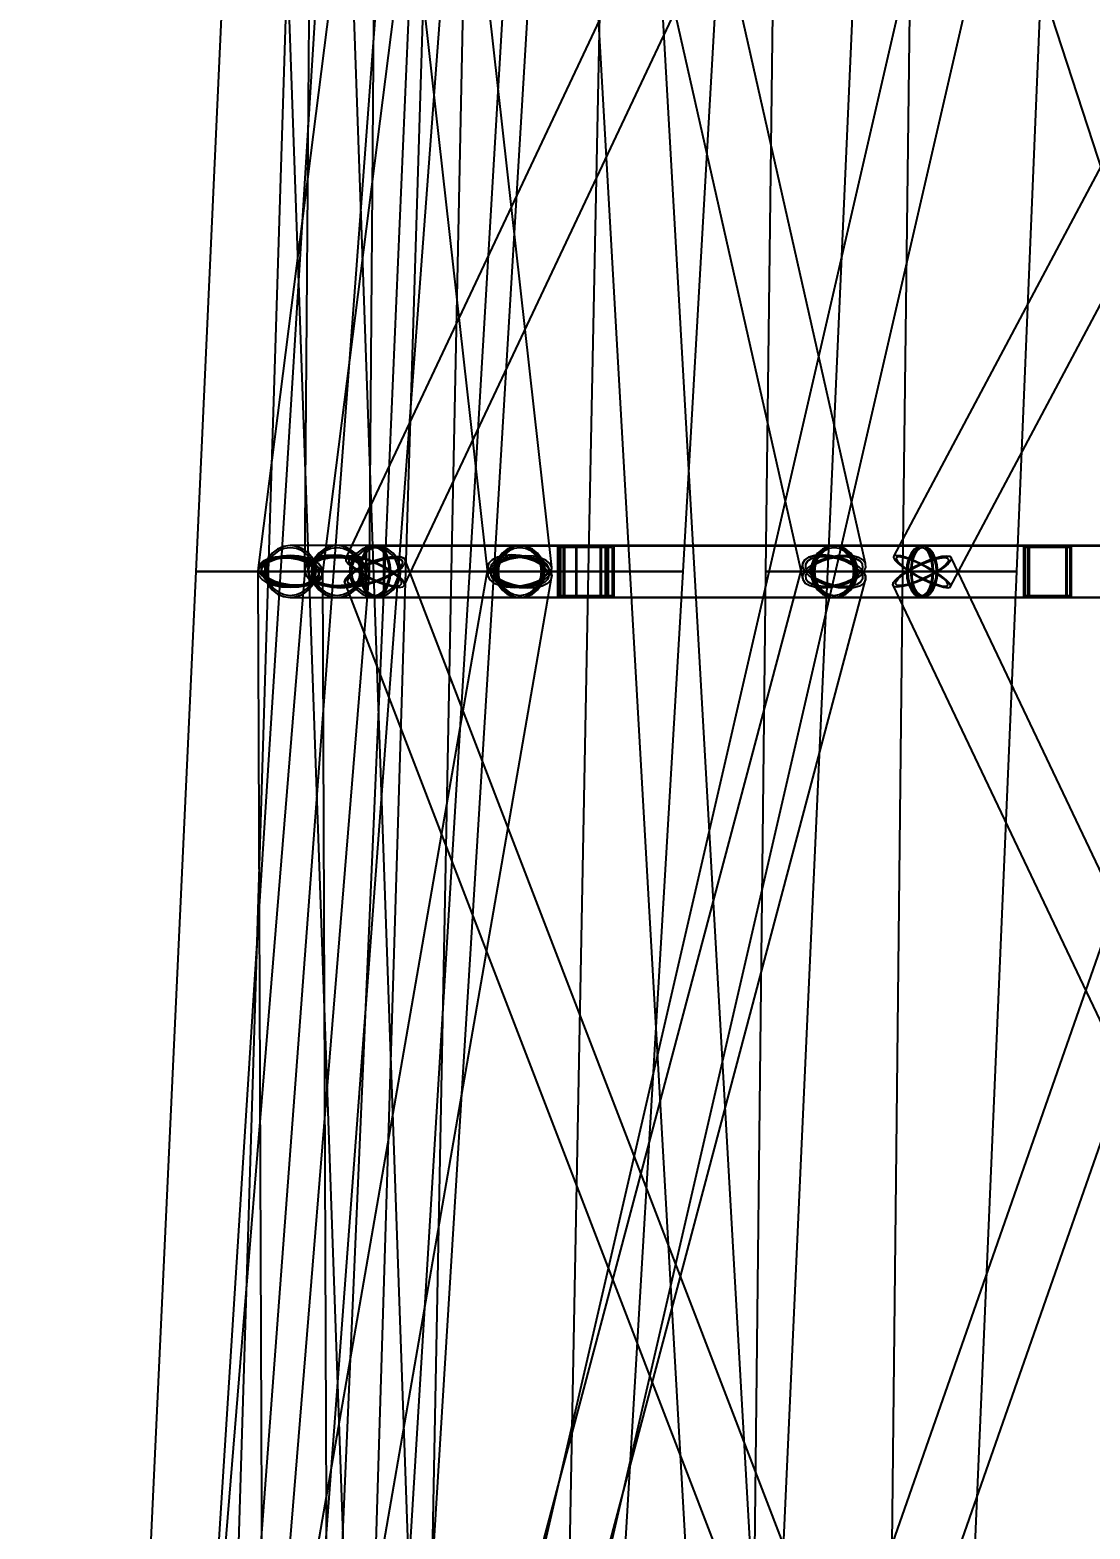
# Model space of a CAD drawing. Header units: millimetres. Extents: x -123812 to 252100, y -3000 to 639000.
# Drawn here: x -23460 to -15152, y 162499 to 174243 of the extents above; entities that cross this region are included whole.
import ezdxf

# ---------------------------------------------------------------- set-up
doc = ezdxf.new("R2010")
doc.units = ezdxf.units.MM
doc.layers.add('D-STR-DIM', color=7, linetype='Continuous', lineweight=13)
doc.layers.add('D-STR-STRC', color=7, linetype='Continuous', lineweight=25)
doc.styles.add('OpenSansCondensed-Light', font='OpenSansCondensed-Light.ttf')
doc.styles.add('TOWER_UNICODE', font='Arial Unicode.ttf')
doc.dimstyles.new('EZDXF', dxfattribs={"dimtxt": 0.25, "dimasz": 0.175, "dimexe": 0.375, "dimexo": 0.125, "dimgap": 0.1, "dimtad": 1, "dimlfac": 100, "dimzin": 12, "dimdsep": 46, "dimtxsty": 'OpenSansCondensed-Light', "dimblk": 'ARCHTICK', "dimcen": 2.5, "dimazin": 3, "dimtfac": 0.5, "dimtmove": 2, "dimatfit": 3})

# ---------------------------------------------------------------- blocks, each defined once
blk = doc.blocks.new('_ARCHTICK')
at = {"color": 0, "linetype": 'BYBLOCK', "const_width": 0.15}
blk.add_lwpolyline([(-0.5, -0.5), (0.5, 0.5)], dxfattribs=at)

msp = doc.modelspace()

# ---------------------------------------------------------------- linework, layer by layer
at = {"layer": 'D-STR-STRC'}
for points in [[(-20402.1, 180030.1), (-21672, 170030.1), (-21666, 170000), (-21643.2, 169969.9), (-21605.1, 169941.9), (-21554.5, 169917.8), (-21494.6, 169899.4), (-21429.7, 169887.8), (-21364.1, 169883.8), (-21302.3, 169887.8), (-21248.5, 169899.4), (-21206.4, 169917.8), (-21178.8, 169941.9), (-21167.7, 169969.9), (-19897.7, 179969.9)], [(-20994.6, 179967.9), (-19872.6, 169967.9), (-19858.5, 169938.1), (-19828.2, 169912.4), (-19783.7, 169892.7), (-19728.2, 169880.4), (-19665.3, 169876.1), (-19599.4, 169880.4), (-19534.9, 169892.7), (-19476.3, 169912.4), (-19427.5, 169938.1), (-19391.9, 169967.9), (-19371.9, 170000), (-19368.9, 170032.1), (-20490.8, 180032.1)], [(-16267.8, 180107.2), (-20985.5, 170107.2), (-20983.8, 170087.5), (-20966.5, 170061.9), (-20934.8, 170032), (-20890.8, 170000), (-20837.7, 169968), (-20778.9, 169938.1), (-20718.5, 169912.5), (-20660.6, 169892.8), (-20609.2, 169880.5), (-20567.7, 169876.3), (-20539, 169880.5), (-20525, 169892.8), (-15807.3, 179892.8)], [(-19661.1, 179936.6), (-17402.6, 169936.6), (-17383.4, 169910.4), (-17348.7, 169890.2), (-17301, 169877.6), (-17243.4, 169873.2), (-17180, 169877.6), (-17115.1, 169890.2), (-17052.9, 169910.4), (-16997.9, 169936.6), (-16953.8, 169967.2), (-16923.5, 170000), (-16909.1, 170032.8), (-16911.6, 170063.4), (-19170.1, 180063.4)], [(-17266.5, 179909.1), (-14004.9, 169909.1), (-13980.5, 169888.7), (-13941.8, 169875.9), (-13891.3, 169871.5), (-13832.5, 169875.9), (-13769.5, 169888.7), (-13706.4, 169909.1), (-13647.6, 169935.8), (-13597.1, 169966.7), (-13558.4, 170000), (-13534, 170033.3), (-13525.7, 170064.2), (-13534, 170090.9), (-16795.6, 180090.9)], [(-11372.1, 180122.9), (-16689.1, 170122.9), (-16693.2, 170110.2), (-16681.9, 170090), (-16656, 170063.6), (-16617.3, 170032.9), (-16568.5, 170000), (-16512.8, 169967.1), (-16454.1, 169936.4), (-16396.3, 169910), (-16343.4, 169889.8), (-16299, 169877.1), (-16266.2, 169872.8), (-16247.1, 169877.1), (-10930, 179877.1)], [(-21229, 180000), (-21307.8, 170000), (-21298.3, 169968.9), (-21272.1, 169939.9), (-21231, 169915), (-21177.9, 169895.9), (-21116.3, 169883.9), (-21050.5, 169879.8), (-20984.9, 169883.9), (-20924, 169895.9), (-20871.9, 169915), (-20832.2, 169939.9), (-20807.6, 169968.9), (-20799.8, 170000), (-20721, 180000)], [(-22071.1, 149981.7), (-20199.3, 174981.7), (-20207.9, 174994.3), (-20233.2, 175007.3), (-20273.5, 175019.9), (-20325.9, 175031), (-20387, 175040.1), (-20452.6, 175046.4), (-20518.1, 175049.6), (-20579.2, 175049.4), (-20631.7, 175045.8), (-20672, 175039.1), (-20697.3, 175029.7), (-20705.9, 175018.3), (-22577.8, 150018.3)], [(-21776.3, 149943.4), (-16005.3, 174943.4), (-16013.7, 174951.5), (-16038.4, 174963), (-16077.8, 174977), (-16129, 174992.5), (-16188.7, 175008.6), (-16252.8, 175024), (-16316.9, 175037.9), (-16376.6, 175049.1), (-16427.8, 175057), (-16467.2, 175061.1), (-16491.9, 175060.9), (-16500.4, 175056.6), (-22271.4, 150056.6)], [(-20058.5, 150008.6), (-20943.6, 175008.6), (-20952.2, 175021.7), (-20977.6, 175033.3), (-21017.9, 175042.7), (-21070.5, 175049.1), (-21131.7, 175052.2), (-21197.4, 175051.7), (-21263.1, 175047.7), (-21324.4, 175040.5), (-21376.9, 175030.5), (-21417.3, 175018.4), (-21442.6, 175005.1), (-21451.3, 174991.4), (-20566.2, 149991.4)], [(-17109.1, 150013.9), (-18535.9, 175013.9), (-18544.5, 175026.1), (-18569.9, 175036.5), (-18610.2, 175044.4), (-18662.7, 175049.3), (-18723.9, 175050.8), (-18789.5, 175048.9), (-18855.1, 175043.6), (-18916.3, 175035.4), (-18968.8, 175024.7), (-19009.1, 175012.4), (-19034.5, 174999.2), (-19043.1, 174986.1), (-17616.3, 149986.1)], [(-13769.5, 170203.2), (-17157.1, 170203.2), (-17200.1, 170196.3), (-17240.1, 170176), (-17274.5, 170143.7), (-17300.9, 170101.6), (-17317.5, 170052.6), (-17323.1, 170000), (-17317.5, 169947.4), (-17300.9, 169898.4), (-17274.5, 169856.3), (-17240.1, 169824), (-17200.1, 169803.7), (-17157.1, 169796.8), (-13769.5, 169796.8)], [(-11426.4, 170203.2), (-16468.1, 170203.2), (-16491.4, 170196.3), (-16513, 170176), (-16531.7, 170143.7), (-16546, 170101.6), (-16554.9, 170052.6), (-16558, 170000), (-16554.9, 169947.4), (-16546, 169898.4), (-16531.7, 169856.3), (-16513, 169824), (-16491.4, 169803.7), (-16468.1, 169796.8), (-11426.4, 169796.8)], [(-21618.8, 159966.5), (-20803, 169966.5), (-20802.2, 170000), (-20818.6, 170033.5), (-20851, 170064.7), (-20897.2, 170091.5), (-20954.1, 170112), (-21017.8, 170124.9), (-21083.9, 170129.3), (-21148, 170124.9), (-21205.7, 170112), (-21253, 170091.5), (-21286.7, 170064.7), (-21304.6, 170033.5), (-22120.4, 160033.5)], [(-21125.9, 160000), (-21165.8, 170000), (-21174.1, 170032.5), (-21199.1, 170062.8), (-21239.1, 170088.9), (-21291.5, 170108.9), (-21352.6, 170121.4), (-21418.3, 170125.7), (-21484.1, 170121.4), (-21545.5, 170108.9), (-21598.3, 170088.9), (-21639, 170062.8), (-21664.8, 170032.5), (-21673.8, 170000), (-21633.9, 160000)], [(-21108.2, 159966.1), (-19369.6, 169966.1), (-19377.6, 170000), (-19402.2, 170033.9), (-19441.6, 170065.5), (-19493.3, 170092.6), (-19553.7, 170113.4), (-19618.6, 170126.5), (-19683.7, 170130.9), (-19744.5, 170126.5), (-19796.8, 170113.4), (-19837.2, 170092.6), (-19862.8, 170065.5), (-19871.9, 170033.9), (-21610.5, 160033.9)], [(-16671.1, 160082.9), (-20516.5, 170082.9), (-20525.5, 170101.6), (-20550.2, 170113.3), (-20588.8, 170117.3), (-20638.8, 170113.3), (-20696.7, 170101.6), (-20758.6, 170082.9), (-20820.3, 170058.6), (-20877.5, 170030.3), (-20926.4, 170000), (-20963.7, 169969.7), (-20986.7, 169941.4), (-20994, 169917.1), (-17148.5, 159917.1)], [(-19568.3, 159934.7), (-16911.7, 169934.7), (-16912.2, 169966.2), (-16929.4, 170000), (-16962.1, 170033.8), (-17008.1, 170065.3), (-17064.3, 170092.4), (-17126.8, 170113.2), (-17191.3, 170126.2), (-17253.6, 170130.7), (-17309.2, 170126.2), (-17354.5, 170113.2), (-17386.4, 170092.4), (-17402.6, 170065.3), (-20059.2, 160065.3)], [(-17031.7, 159908.9), (-13533, 169908.9), (-13527.5, 169935.6), (-13538.5, 169966.6), (-13565.2, 170000), (-13605.8, 170033.4), (-13657.6, 170064.4), (-13717, 170091.1), (-13779.9, 170111.6), (-13842.2, 170124.5), (-13899.5, 170128.9), (-13948, 170124.5), (-13984.2, 170111.6), (-14005.9, 170091.1), (-17504.6, 160091.1)], [(-11477.1, 160105.4), (-16237.6, 170105.4), (-16248.2, 170117.6), (-16273.8, 170121.8), (-16312.7, 170117.6), (-16362.1, 170105.4), (-16418.8, 170086.1), (-16478.8, 170060.9), (-16538.1, 170031.5), (-16592.6, 170000), (-16638.7, 169968.5), (-16673.1, 169939.1), (-16693.5, 169913.9), (-16698.6, 169894.6), (-11938.1, 159894.6)]]:
    msp.add_lwpolyline(points, dxfattribs=at)
for points in [[(-22161.3, 170000), (-20678.3, 170000), (-20246.7, 180000), (-21703.3, 180000)], [(-21592.5, 170000), (-20515.1, 170000), (-20204.9, 180000), (-21280.5, 180000)], [(-21496.8, 170000), (-20013.8, 170000), (-19421.6, 180000), (-20878.2, 180000)], [(-20159.5, 170000), (-19082, 170000), (-18877.8, 180000), (-19953.4, 180000)], [(-19824, 170000), (-18341, 170000), (-17768.2, 180000), (-19224.8, 180000)], [(-17695.8, 170000), (-16618.4, 170000), (-16493.3, 180000), (-17568.8, 180000)], [(-17209.6, 170000), (-15726.6, 170000), (-15309.2, 180000), (-16765.8, 180000)], [(-21622.6, 170000), (-21615.7, 169947.4), (-21595.4, 169898.4), (-21563.2, 169856.3), (-21521.2, 169824), (-21472.3, 169803.7), (-21419.8, 169796.8), (-21053.8, 169796.8), (-21001.3, 169803.7), (-20952.4, 169824), (-20910.4, 169856.3), (-20878.2, 169898.4), (-20857.9, 169947.4), (-20851, 170000), (-20857.9, 170052.6), (-20878.2, 170101.6), (-20910.4, 170143.7), (-20952.4, 170176), (-21001.3, 170196.3), (-21053.8, 170203.2), (-21419.8, 170203.2), (-21472.3, 170196.3), (-21521.2, 170176), (-21563.2, 170143.7), (-21595.4, 170101.6), (-21615.7, 170052.6)], [(-21622.6, 170000), (-21615.7, 169947.4), (-21595.4, 169898.4), (-21563.2, 169856.3), (-21521.2, 169824), (-21472.3, 169803.7), (-21419.8, 169796.8), (-21367.4, 169803.7), (-21318.5, 169824), (-21276.5, 169856.3), (-21244.2, 169898.4), (-21224, 169947.4), (-21217.1, 170000), (-21224, 170052.6), (-21244.2, 170101.6), (-21276.5, 170143.7), (-21318.5, 170176), (-21367.4, 170196.3), (-21419.8, 170203.2), (-21472.3, 170196.3), (-21521.2, 170176), (-21563.2, 170143.7), (-21595.4, 170101.6), (-21615.7, 170052.6)], [(-21621.5, 170000), (-21614.6, 169947.4), (-21594.5, 169898.4), (-21562.4, 169856.3), (-21520.7, 169824), (-21472, 169803.7), (-21419.8, 169796.8), (-20755.3, 169796.8), (-20703.1, 169803.7), (-20654.5, 169824), (-20612.7, 169856.3), (-20580.7, 169898.4), (-20560.5, 169947.4), (-20553.6, 170000), (-20560.5, 170052.6), (-20580.7, 170101.6), (-20612.7, 170143.7), (-20654.5, 170176), (-20703.1, 170196.3), (-20755.3, 170203.2), (-21419.8, 170203.2), (-21472, 170196.3), (-21520.7, 170176), (-21562.4, 170143.7), (-21594.5, 170101.6), (-21614.6, 170052.6)], [(-21621.5, 170000), (-21614.6, 169947.4), (-21594.5, 169898.4), (-21562.4, 169856.3), (-21520.7, 169824), (-21472, 169803.7), (-21419.8, 169796.8), (-21367.6, 169803.7), (-21319, 169824), (-21277.3, 169856.3), (-21245.2, 169898.4), (-21225.1, 169947.4), (-21218.2, 170000), (-21225.1, 170052.6), (-21245.2, 170101.6), (-21277.3, 170143.7), (-21319, 170176), (-21367.6, 170196.3), (-21419.8, 170203.2), (-21472, 170196.3), (-21520.7, 170176), (-21562.4, 170143.7), (-21594.5, 170101.6), (-21614.6, 170052.6)], [(-21606.6, 170000), (-21600.3, 169951.5), (-21581.6, 169906.4), (-21551.9, 169867.6), (-21513.2, 169837.9), (-21468.2, 169819.2), (-21419.8, 169812.8), (-21371.5, 169819.2), (-21326.4, 169837.9), (-21287.7, 169867.6), (-21258.1, 169906.4), (-21239.4, 169951.5), (-21233, 170000), (-21239.4, 170048.5), (-21258.1, 170093.6), (-21287.7, 170132.4), (-21326.4, 170162.1), (-21371.5, 170180.8), (-21419.8, 170187.2), (-21468.2, 170180.8), (-21513.2, 170162.1), (-21551.9, 170132.4), (-21581.6, 170093.6), (-21600.3, 170048.5)], [(-21605.6, 170000), (-21599.3, 169951.5), (-21580.7, 169906.4), (-21551.2, 169867.6), (-21512.7, 169837.9), (-21467.9, 169819.2), (-21419.8, 169812.8), (-21371.8, 169819.2), (-21327, 169837.9), (-21288.5, 169867.6), (-21259, 169906.4), (-21240.4, 169951.5), (-21234.1, 170000), (-21240.4, 170048.5), (-21259, 170093.6), (-21288.5, 170132.4), (-21327, 170162.1), (-21371.8, 170180.8), (-21419.8, 170187.2), (-21467.9, 170180.8), (-21512.7, 170162.1), (-21551.2, 170132.4), (-21580.7, 170093.6), (-21599.3, 170048.5)], [(-21256.6, 170000), (-21249.6, 169947.4), (-21229.4, 169898.4), (-21197.2, 169856.3), (-21155.2, 169824), (-21106.3, 169803.7), (-21053.8, 169796.8), (-21001.3, 169803.7), (-20952.4, 169824), (-20910.4, 169856.3), (-20878.2, 169898.4), (-20857.9, 169947.4), (-20851, 170000), (-20857.9, 170052.6), (-20878.2, 170101.6), (-20910.4, 170143.7), (-20952.4, 170176), (-21001.3, 170196.3), (-21053.8, 170203.2), (-21106.3, 170196.3), (-21155.2, 170176), (-21197.2, 170143.7), (-21229.4, 170101.6), (-21249.6, 170052.6)], [(-21250.7, 170000), (-21244, 169947.4), (-21224.3, 169898.4), (-21193, 169856.3), (-21152.2, 169824), (-21104.7, 169803.7), (-21053.8, 169796.8), (-19620.8, 169796.8), (-19569.8, 169803.7), (-19522.3, 169824), (-19481.5, 169856.3), (-19450.3, 169898.4), (-19430.6, 169947.4), (-19423.9, 170000), (-19430.6, 170052.6), (-19450.3, 170101.6), (-19481.5, 170143.7), (-19522.3, 170176), (-19569.8, 170196.3), (-19620.8, 170203.2), (-21053.8, 170203.2), (-21104.7, 170196.3), (-21152.2, 170176), (-21193, 170143.7), (-21224.3, 170101.6), (-21244, 170052.6)], [(-21250.7, 170000), (-21244, 169947.4), (-21224.3, 169898.4), (-21193, 169856.3), (-21152.2, 169824), (-21104.7, 169803.7), (-21053.8, 169796.8), (-21002.8, 169803.7), (-20955.3, 169824), (-20914.6, 169856.3), (-20883.3, 169898.4), (-20863.6, 169947.4), (-20856.9, 170000), (-20863.6, 170052.6), (-20883.3, 170101.6), (-20914.6, 170143.7), (-20955.3, 170176), (-21002.8, 170196.3), (-21053.8, 170203.2), (-21104.7, 170196.3), (-21152.2, 170176), (-21193, 170143.7), (-21224.3, 170101.6), (-21244, 170052.6)], [(-21240.6, 170000), (-21234.2, 169951.5), (-21215.6, 169906.4), (-21185.9, 169867.6), (-21147.2, 169837.9), (-21102.1, 169819.2), (-21053.8, 169812.8), (-21005.4, 169819.2), (-20960.4, 169837.9), (-20921.7, 169867.6), (-20892, 169906.4), (-20873.3, 169951.5), (-20867, 170000), (-20873.3, 170048.5), (-20892, 170093.6), (-20921.7, 170132.4), (-20960.4, 170162.1), (-21005.4, 170180.8), (-21053.8, 170187.2), (-21102.1, 170180.8), (-21147.2, 170162.1), (-21185.9, 170132.4), (-21215.6, 170093.6), (-21234.2, 170048.5)], [(-21235.2, 170000), (-21229, 169951.5), (-21210.9, 169906.4), (-21182, 169867.6), (-21144.5, 169837.9), (-21100.7, 169819.2), (-21053.8, 169812.8), (-21006.8, 169819.2), (-20963.1, 169837.9), (-20925.5, 169867.6), (-20896.7, 169906.4), (-20878.6, 169951.5), (-20872.4, 170000), (-20878.6, 170048.5), (-20896.7, 170093.6), (-20925.5, 170132.4), (-20963.1, 170162.1), (-21006.8, 170180.8), (-21053.8, 170187.2), (-21100.7, 170180.8), (-21144.5, 170162.1), (-21182, 170132.4), (-21210.9, 170093.6), (-21229, 170048.5)], [(-20956.9, 170000), (-20950.1, 169947.4), (-20929.9, 169898.4), (-20897.9, 169856.3), (-20856.1, 169824), (-20807.5, 169803.7), (-20755.3, 169796.8), (-20703.1, 169803.7), (-20654.5, 169824), (-20612.7, 169856.3), (-20580.7, 169898.4), (-20560.5, 169947.4), (-20553.6, 170000), (-20560.5, 170052.6), (-20580.7, 170101.6), (-20612.7, 170143.7), (-20654.5, 170176), (-20703.1, 170196.3), (-20755.3, 170203.2), (-20807.5, 170196.3), (-20856.1, 170176), (-20897.9, 170143.7), (-20929.9, 170101.6), (-20950.1, 170052.6)], [(-20941, 170000), (-20934.7, 169951.5), (-20916.2, 169906.4), (-20886.6, 169867.6), (-20848.2, 169837.9), (-20803.4, 169819.2), (-20755.3, 169812.8), (-20707.2, 169819.2), (-20662.4, 169837.9), (-20623.9, 169867.6), (-20594.4, 169906.4), (-20575.8, 169951.5), (-20569.5, 170000), (-20575.8, 170048.5), (-20594.4, 170093.6), (-20623.9, 170132.4), (-20662.4, 170162.1), (-20707.2, 170180.8), (-20755.3, 170187.2), (-20803.4, 170180.8), (-20848.2, 170162.1), (-20886.6, 170132.4), (-20916.2, 170093.6), (-20934.7, 170048.5)], [(-20877.9, 170000), (-20873.7, 169947.4), (-20861.4, 169898.4), (-20842, 169856.3), (-20816.6, 169824), (-20787, 169803.7), (-20755.3, 169796.8), (-16468.1, 169796.8), (-16436.4, 169803.7), (-16406.8, 169824), (-16381.4, 169856.3), (-16361.9, 169898.4), (-16349.7, 169947.4), (-16345.5, 170000), (-16349.7, 170052.6), (-16361.9, 170101.6), (-16381.4, 170143.7), (-16406.8, 170176), (-16436.4, 170196.3), (-16468.1, 170203.2), (-20755.3, 170203.2), (-20787, 170196.3), (-20816.6, 170176), (-20842, 170143.7), (-20861.4, 170101.6), (-20873.7, 170052.6)], [(-20877.9, 170000), (-20873.7, 169947.4), (-20861.4, 169898.4), (-20842, 169856.3), (-20816.6, 169824), (-20787, 169803.7), (-20755.3, 169796.8), (-20723.6, 169803.7), (-20694, 169824), (-20668.6, 169856.3), (-20649.1, 169898.4), (-20636.9, 169947.4), (-20632.7, 170000), (-20636.9, 170052.6), (-20649.1, 170101.6), (-20668.6, 170143.7), (-20694, 170176), (-20723.6, 170196.3), (-20755.3, 170203.2), (-20787, 170196.3), (-20816.6, 170176), (-20842, 170143.7), (-20861.4, 170101.6), (-20873.7, 170052.6)], [(-20868.2, 170000), (-20864.4, 169951.5), (-20853.1, 169906.4), (-20835.1, 169867.6), (-20811.7, 169837.9), (-20784.5, 169819.2), (-20755.3, 169812.8), (-20726.1, 169819.2), (-20698.8, 169837.9), (-20675.4, 169867.6), (-20657.5, 169906.4), (-20646.2, 169951.5), (-20642.4, 170000), (-20646.2, 170048.5), (-20657.5, 170093.6), (-20675.4, 170132.4), (-20698.8, 170162.1), (-20726.1, 170180.8), (-20755.3, 170187.2), (-20784.5, 170180.8), (-20811.7, 170162.1), (-20835.1, 170132.4), (-20853.1, 170093.6), (-20864.4, 170048.5)], [(-20828.9, 169800), (-10305.8, 169800), (-10305.8, 170200), (-20828.9, 170200)], [(-20681.7, 170200), (-20828.9, 170200), (-20828.9, 169800), (-20681.7, 169800)], [(-20686.1, 170188), (-20824.5, 170188), (-20824.5, 169812), (-20686.1, 169812)], [(-19817.6, 170000), (-19810.9, 169947.4), (-19791.3, 169898.4), (-19760, 169856.3), (-19719.2, 169824), (-19671.7, 169803.7), (-19620.8, 169796.8), (-19569.8, 169803.7), (-19522.3, 169824), (-19481.5, 169856.3), (-19450.3, 169898.4), (-19430.6, 169947.4), (-19423.9, 170000), (-19430.6, 170052.6), (-19450.3, 170101.6), (-19481.5, 170143.7), (-19522.3, 170176), (-19569.8, 170196.3), (-19620.8, 170203.2), (-19671.7, 170196.3), (-19719.2, 170176), (-19760, 170143.7), (-19791.3, 170101.6), (-19810.9, 170052.6)], [(-19805.2, 170000), (-19798.9, 169947.4), (-19780.5, 169898.4), (-19751.2, 169856.3), (-19713, 169824), (-19668.5, 169803.7), (-19620.8, 169796.8), (-17157.1, 169796.8), (-17109.4, 169803.7), (-17064.9, 169824), (-17026.7, 169856.3), (-16997.4, 169898.4), (-16978.9, 169947.4), (-16972.6, 170000), (-16978.9, 170052.6), (-16997.4, 170101.6), (-17026.7, 170143.7), (-17064.9, 170176), (-17109.4, 170196.3), (-17157.1, 170203.2), (-19620.8, 170203.2), (-19668.5, 170196.3), (-19713, 170176), (-19751.2, 170143.7), (-19780.5, 170101.6), (-19798.9, 170052.6)], [(-19805.2, 170000), (-19798.9, 169947.4), (-19780.5, 169898.4), (-19751.2, 169856.3), (-19713, 169824), (-19668.5, 169803.7), (-19620.8, 169796.8), (-19573, 169803.7), (-19528.5, 169824), (-19490.3, 169856.3), (-19461, 169898.4), (-19442.6, 169947.4), (-19436.3, 170000), (-19442.6, 170052.6), (-19461, 170101.6), (-19490.3, 170143.7), (-19528.5, 170176), (-19573, 170196.3), (-19620.8, 170203.2), (-19668.5, 170196.3), (-19713, 170176), (-19751.2, 170143.7), (-19780.5, 170101.6), (-19798.9, 170052.6)], [(-19802.1, 170000), (-19796, 169951.5), (-19777.8, 169906.4), (-19749, 169867.6), (-19711.4, 169837.9), (-19667.7, 169819.2), (-19620.8, 169812.8), (-19573.8, 169819.2), (-19530.1, 169837.9), (-19492.5, 169867.6), (-19463.7, 169906.4), (-19445.6, 169951.5), (-19439.4, 170000), (-19445.6, 170048.5), (-19463.7, 170093.6), (-19492.5, 170132.4), (-19530.1, 170162.1), (-19573.8, 170180.8), (-19620.8, 170187.2), (-19667.7, 170180.8), (-19711.4, 170162.1), (-19749, 170132.4), (-19777.8, 170093.6), (-19796, 170048.5)], [(-19790.7, 170000), (-19784.9, 169951.5), (-19767.9, 169906.4), (-19740.9, 169867.6), (-19705.7, 169837.9), (-19664.7, 169819.2), (-19620.8, 169812.8), (-19576.8, 169819.2), (-19535.8, 169837.9), (-19500.6, 169867.6), (-19473.6, 169906.4), (-19456.6, 169951.5), (-19450.8, 170000), (-19456.6, 170048.5), (-19473.6, 170093.6), (-19500.6, 170132.4), (-19535.8, 170162.1), (-19576.8, 170180.8), (-19620.8, 170187.2), (-19664.7, 170180.8), (-19705.7, 170162.1), (-19740.9, 170132.4), (-19767.9, 170093.6), (-19784.9, 170048.5)], [(-19324.6, 169800), (-18882.5, 169800), (-18882.5, 170200), (-19324.6, 170200)], [(-18924.6, 170200), (-19324.6, 170200), (-19324.6, 169800), (-18924.6, 169800)], [(-18936.6, 170188), (-19312.6, 170188), (-19312.6, 169812), (-18936.6, 169812)], [(-19312.3, 169800), (-15296.7, 169800), (-15296.7, 170200), (-19312.3, 170200)], [(-18936.9, 170200), (-19312.3, 170200), (-19312.3, 169800), (-18936.9, 169800)], [(-18948.2, 170188), (-19301, 170188), (-19301, 169812), (-18948.2, 169812)], [(-18882.5, 170200), (-19282.5, 170200), (-19282.5, 169800), (-18882.5, 169800)], [(-18894.5, 170188), (-19270.5, 170188), (-19270.5, 169812), (-18894.5, 169812)], [(-19183.2, 169800), (-10278.7, 169800), (-10278.7, 170200), (-19183.2, 170200)], [(-18981.8, 170200), (-19183.2, 170200), (-19183.2, 169800), (-18981.8, 169800)], [(-18987.8, 170188), (-19177.2, 170188), (-19177.2, 169812), (-18987.8, 169812)], [(-17341.6, 170000), (-17335.3, 169947.4), (-17316.9, 169898.4), (-17287.6, 169856.3), (-17249.4, 169824), (-17204.9, 169803.7), (-17157.1, 169796.8), (-17109.4, 169803.7), (-17064.9, 169824), (-17026.7, 169856.3), (-16997.4, 169898.4), (-16978.9, 169947.4), (-16972.6, 170000), (-16978.9, 170052.6), (-16997.4, 170101.6), (-17026.7, 170143.7), (-17064.9, 170176), (-17109.4, 170196.3), (-17157.1, 170203.2), (-17204.9, 170196.3), (-17249.4, 170176), (-17287.6, 170143.7), (-17316.9, 170101.6), (-17335.3, 170052.6)], [(-17327.1, 170000), (-17321.3, 169951.5), (-17304.3, 169906.4), (-17277.3, 169867.6), (-17242.1, 169837.9), (-17201.1, 169819.2), (-17157.1, 169812.8), (-17113.1, 169819.2), (-17072.1, 169837.9), (-17037, 169867.6), (-17009.9, 169906.4), (-16993, 169951.5), (-16987.2, 170000), (-16993, 170048.5), (-17009.9, 170093.6), (-17037, 170132.4), (-17072.1, 170162.1), (-17113.1, 170180.8), (-17157.1, 170187.2), (-17201.1, 170180.8), (-17242.1, 170162.1), (-17277.3, 170132.4), (-17304.3, 170093.6), (-17321.3, 170048.5)], [(-17323.1, 170000), (-17317.5, 169947.4), (-17300.9, 169898.4), (-17274.5, 169856.3), (-17240.1, 169824), (-17200.1, 169803.7), (-17157.1, 169796.8), (-17114.2, 169803.7), (-17074.1, 169824), (-17039.7, 169856.3), (-17013.3, 169898.4), (-16996.8, 169947.4), (-16991.1, 170000), (-16996.8, 170052.6), (-17013.3, 170101.6), (-17039.7, 170143.7), (-17074.1, 170176), (-17114.2, 170196.3), (-17157.1, 170203.2), (-17200.1, 170196.3), (-17240.1, 170176), (-17274.5, 170143.7), (-17300.9, 170101.6), (-17317.5, 170052.6)], [(-17310.1, 170000), (-17304.9, 169951.5), (-17289.6, 169906.4), (-17265.3, 169867.6), (-17233.6, 169837.9), (-17196.7, 169819.2), (-17157.1, 169812.8), (-17117.5, 169819.2), (-17080.6, 169837.9), (-17049, 169867.6), (-17024.7, 169906.4), (-17009.4, 169951.5), (-17004.2, 170000), (-17009.4, 170048.5), (-17024.7, 170093.6), (-17049, 170132.4), (-17080.6, 170162.1), (-17117.5, 170180.8), (-17157.1, 170187.2), (-17196.7, 170180.8), (-17233.6, 170162.1), (-17265.3, 170132.4), (-17289.6, 170093.6), (-17304.9, 170048.5)], [(-16590.7, 170000), (-16586.5, 169947.4), (-16574.2, 169898.4), (-16554.8, 169856.3), (-16529.4, 169824), (-16499.8, 169803.7), (-16468.1, 169796.8), (-16436.4, 169803.7), (-16406.8, 169824), (-16381.4, 169856.3), (-16361.9, 169898.4), (-16349.7, 169947.4), (-16345.5, 170000), (-16349.7, 170052.6), (-16361.9, 170101.6), (-16381.4, 170143.7), (-16406.8, 170176), (-16436.4, 170196.3), (-16468.1, 170203.2), (-16499.8, 170196.3), (-16529.4, 170176), (-16554.8, 170143.7), (-16574.2, 170101.6), (-16586.5, 170052.6)], [(-16581, 170000), (-16577.2, 169951.5), (-16565.9, 169906.4), (-16547.9, 169867.6), (-16524.5, 169837.9), (-16497.3, 169819.2), (-16468.1, 169812.8), (-16438.9, 169819.2), (-16411.6, 169837.9), (-16388.2, 169867.6), (-16370.3, 169906.4), (-16359, 169951.5), (-16355.2, 170000), (-16359, 170048.5), (-16370.3, 170093.6), (-16388.2, 170132.4), (-16411.6, 170162.1), (-16438.9, 170180.8), (-16468.1, 170187.2), (-16497.3, 170180.8), (-16524.5, 170162.1), (-16547.9, 170132.4), (-16565.9, 170093.6), (-16577.2, 170048.5)], [(-16558, 170000), (-16554.9, 169947.4), (-16546, 169898.4), (-16531.7, 169856.3), (-16513, 169824), (-16491.4, 169803.7), (-16468.1, 169796.8), (-16444.8, 169803.7), (-16423.1, 169824), (-16404.5, 169856.3), (-16390.2, 169898.4), (-16381.2, 169947.4), (-16378.2, 170000), (-16381.2, 170052.6), (-16390.2, 170101.6), (-16404.5, 170143.7), (-16423.1, 170176), (-16444.8, 170196.3), (-16468.1, 170203.2), (-16491.4, 170196.3), (-16513, 170176), (-16531.7, 170143.7), (-16546, 170101.6), (-16554.9, 170052.6)], [(-16550.9, 170000), (-16548.1, 169951.5), (-16539.8, 169906.4), (-16526.7, 169867.6), (-16509.5, 169837.9), (-16489.5, 169819.2), (-16468.1, 169812.8), (-16446.6, 169819.2), (-16426.7, 169837.9), (-16409.5, 169867.6), (-16396.3, 169906.4), (-16388.1, 169951.5), (-16385.2, 170000), (-16388.1, 170048.5), (-16396.3, 170093.6), (-16409.5, 170132.4), (-16426.7, 170162.1), (-16446.6, 170180.8), (-16468.1, 170187.2), (-16489.5, 170180.8), (-16509.5, 170162.1), (-16526.7, 170132.4), (-16539.8, 170093.6), (-16548.1, 170048.5)], [(-15296.7, 170200), (-15672, 170200), (-15672, 169800), (-15296.7, 169800)], [(-15307.9, 170188), (-15660.8, 170188), (-15660.8, 169812), (-15307.9, 169812)], [(-15638.1, 169800), (-8591.5, 169800), (-8591.5, 170200), (-15638.1, 170200)], [(-15330.7, 170200), (-15638.1, 170200), (-15638.1, 169800), (-15330.7, 169800)], [(-15339.9, 170188), (-15628.8, 170188), (-15628.8, 169812), (-15339.9, 169812)], [(-21165.8, 170000), (-21174.9, 169967.5), (-21200.6, 169937.2), (-21241.3, 169911.1), (-21294.2, 169891.1), (-21355.6, 169878.6), (-21421.4, 169874.3), (-21487.1, 169878.6), (-21548.2, 169891.1), (-21600.5, 169911.1), (-21640.6, 169937.2), (-21665.6, 169967.5), (-21673.8, 170000), (-21664.8, 170032.5), (-21639, 170062.8), (-21598.3, 170088.9), (-21545.5, 170108.9), (-21484.1, 170121.4), (-21418.3, 170125.7), (-21352.6, 170121.4), (-21291.5, 170108.9), (-21239.1, 170088.9), (-21199.1, 170062.8), (-21174.1, 170032.5)], [(-21666, 170000), (-21643.2, 169969.9), (-21605.1, 169941.9), (-21554.5, 169917.8), (-21494.6, 169899.4), (-21429.7, 169887.8), (-21364.1, 169883.8), (-21302.3, 169887.8), (-21248.5, 169899.4), (-21206.4, 169917.8), (-21178.8, 169941.9), (-21167.7, 169969.9), (-21173.7, 170000), (-21196.5, 170030.1), (-21234.6, 170058.1), (-21285.2, 170082.2), (-21345.1, 170100.6), (-21410, 170112.2), (-21475.6, 170116.2), (-21537.4, 170112.2), (-21591.2, 170100.6), (-21633.3, 170082.2), (-21660.9, 170058.1), (-21672, 170030.1)], [(-21190.8, 170000), (-21199, 169970.7), (-21222.2, 169943.3), (-21258.9, 169919.9), (-21306.5, 169901.9), (-21361.9, 169890.5), (-21421.2, 169886.7), (-21480.5, 169890.5), (-21535.5, 169901.9), (-21582.7, 169919.9), (-21618.8, 169943.3), (-21641.4, 169970.7), (-21648.8, 170000), (-21640.7, 170029.3), (-21617.5, 170056.7), (-21580.8, 170080.1), (-21533.1, 170098.1), (-21477.8, 170109.5), (-21418.4, 170113.3), (-21359.2, 170109.5), (-21304.1, 170098.1), (-21256.9, 170080.1), (-21220.8, 170056.7), (-21198.3, 170029.3)], [(-21641.7, 170000), (-21621.2, 169972.9), (-21586.9, 169947.6), (-21541.2, 169925.9), (-21487.3, 169909.3), (-21428.7, 169898.8), (-21369.6, 169895.3), (-21313.8, 169898.8), (-21265.3, 169909.3), (-21227.4, 169925.9), (-21202.5, 169947.6), (-21192.5, 169972.9), (-21197.9, 170000), (-21218.5, 170027.1), (-21252.8, 170052.4), (-21298.5, 170074.1), (-21352.4, 170090.7), (-21411, 170101.2), (-21470.1, 170104.7), (-21525.8, 170101.2), (-21574.3, 170090.7), (-21612.3, 170074.1), (-21637.2, 170052.4), (-21647.2, 170027.1)], [(-21307.8, 170000), (-21298.3, 169968.9), (-21272.1, 169939.9), (-21231, 169915), (-21177.9, 169895.9), (-21116.3, 169883.9), (-21050.5, 169879.8), (-20984.9, 169883.9), (-20924, 169895.9), (-20871.9, 169915), (-20832.2, 169939.9), (-20807.6, 169968.9), (-20799.8, 170000), (-20809.3, 170031.1), (-20835.5, 170060.1), (-20876.5, 170085), (-20929.6, 170104.1), (-20991.2, 170116.1), (-21057.1, 170120.2), (-21122.7, 170116.1), (-21183.6, 170104.1), (-21235.7, 170085), (-21275.4, 170060.1), (-21300, 170031.1)], [(-20802.2, 170000), (-20803, 169966.5), (-20820.8, 169935.3), (-20854.6, 169908.5), (-20901.9, 169888), (-20959.6, 169875.1), (-21023.6, 169870.7), (-21089.8, 169875.1), (-21153.5, 169888), (-21210.4, 169908.5), (-21256.6, 169935.3), (-21289, 169966.5), (-21305.4, 170000), (-21304.6, 170033.5), (-21286.7, 170064.7), (-21253, 170091.5), (-21205.7, 170112), (-21148, 170124.9), (-21083.9, 170129.3), (-21017.8, 170124.9), (-20954.1, 170112), (-20897.2, 170091.5), (-20851, 170064.7), (-20818.6, 170033.5)], [(-21282.8, 170000), (-21274.2, 169972), (-21250.6, 169945.8), (-21213.6, 169923.4), (-21165.7, 169906.2), (-21110.2, 169895.3), (-21050.8, 169891.7), (-20991.7, 169895.3), (-20936.7, 169906.2), (-20889.8, 169923.4), (-20854, 169945.8), (-20831.8, 169972), (-20824.8, 170000), (-20833.4, 170028), (-20857, 170054.2), (-20894, 170076.6), (-20941.9, 170093.8), (-20997.4, 170104.7), (-21056.7, 170108.3), (-21115.9, 170104.7), (-21170.8, 170093.8), (-21217.8, 170076.6), (-21253.6, 170054.2), (-21275.7, 170028)], [(-20827, 170000), (-20827.7, 169969.8), (-20843.8, 169941.7), (-20874.2, 169917.5), (-20916.8, 169899), (-20968.8, 169887.4), (-21026.6, 169883.4), (-21086.2, 169887.4), (-21143.7, 169899), (-21194.9, 169917.5), (-21236.6, 169941.7), (-21265.8, 169969.8), (-21280.6, 170000), (-21279.9, 170030.2), (-21263.8, 170058.3), (-21233.4, 170082.5), (-21190.7, 170101), (-21138.7, 170112.6), (-21081, 170116.6), (-21021.3, 170112.6), (-20963.9, 170101), (-20912.6, 170082.5), (-20870.9, 170058.3), (-20841.7, 170030.2)], [(-20584.1, 170000), (-20633, 169969.7), (-20690.3, 169941.4), (-20752, 169917.1), (-20813.9, 169898.4), (-20871.8, 169886.7), (-20921.8, 169882.7), (-20960.4, 169886.7), (-20985, 169898.4), (-20994, 169917.1), (-20986.7, 169941.4), (-20963.7, 169969.7), (-20926.4, 170000), (-20877.5, 170030.3), (-20820.3, 170058.6), (-20758.6, 170082.9), (-20696.7, 170101.6), (-20638.8, 170113.3), (-20588.8, 170117.3), (-20550.2, 170113.3), (-20525.5, 170101.6), (-20516.5, 170082.9), (-20523.8, 170058.6), (-20546.9, 170030.3)], [(-20890.8, 170000), (-20837.7, 169968), (-20778.9, 169938.1), (-20718.5, 169912.5), (-20660.6, 169892.8), (-20609.2, 169880.5), (-20567.7, 169876.3), (-20539, 169880.5), (-20525, 169892.8), (-20526.8, 169912.5), (-20544.1, 169938.1), (-20575.8, 169968), (-20619.7, 170000), (-20672.9, 170032), (-20731.7, 170061.9), (-20792.1, 170087.5), (-20849.9, 170107.2), (-20901.4, 170119.5), (-20942.9, 170123.7), (-20971.6, 170119.5), (-20985.5, 170107.2), (-20983.8, 170087.5), (-20966.5, 170061.9), (-20934.8, 170032)], [(-20601, 170000), (-20645.1, 169972.6), (-20696.7, 169947.1), (-20752.3, 169925.2), (-20808.1, 169908.4), (-20860.3, 169897.9), (-20905.4, 169894.3), (-20940.2, 169897.9), (-20962.4, 169908.4), (-20970.5, 169925.2), (-20964, 169947.1), (-20943.2, 169972.6), (-20909.6, 170000), (-20865.5, 170027.4), (-20813.9, 170052.9), (-20758.3, 170074.8), (-20702.5, 170091.6), (-20650.2, 170102.1), (-20605.2, 170105.7), (-20570.4, 170102.1), (-20548.1, 170091.6), (-20540, 170074.8), (-20546.6, 170052.9), (-20567.4, 170027.4)], [(-20877.5, 170000), (-20829.6, 169971.1), (-20776.6, 169944.2), (-20722.1, 169921.1), (-20669.9, 169903.4), (-20623.6, 169892.2), (-20586.2, 169888.4), (-20560.3, 169892.2), (-20547.7, 169903.4), (-20549.3, 169921.1), (-20564.9, 169944.2), (-20593.5, 169971.1), (-20633.1, 170000), (-20681, 170028.9), (-20734, 170055.8), (-20788.4, 170078.9), (-20840.6, 170096.6), (-20887, 170107.8), (-20924.4, 170111.6), (-20950.3, 170107.8), (-20962.9, 170096.6), (-20961.3, 170078.9), (-20945.7, 170055.8), (-20917.1, 170028.9)], [(-19869.6, 170000), (-19872.6, 169967.9), (-19858.5, 169938.1), (-19828.2, 169912.4), (-19783.7, 169892.7), (-19728.2, 169880.4), (-19665.3, 169876.1), (-19599.4, 169880.4), (-19534.9, 169892.7), (-19476.3, 169912.4), (-19427.5, 169938.1), (-19391.9, 169967.9), (-19371.9, 170000), (-19368.9, 170032.1), (-19383, 170061.9), (-19413.3, 170087.6), (-19457.8, 170107.3), (-19513.3, 170119.6), (-19576.2, 170123.9), (-19642.1, 170119.6), (-19706.6, 170107.3), (-19765.2, 170087.6), (-19814, 170061.9), (-19849.6, 170032.1)], [(-19377.6, 170000), (-19369.6, 169966.1), (-19378.7, 169934.5), (-19404.3, 169907.4), (-19444.7, 169886.6), (-19497.1, 169873.5), (-19557.8, 169869.1), (-19622.9, 169873.5), (-19687.9, 169886.6), (-19748.2, 169907.4), (-19799.9, 169934.5), (-19839.4, 169966.1), (-19863.9, 170000), (-19871.9, 170033.9), (-19862.8, 170065.5), (-19837.2, 170092.6), (-19796.8, 170113.4), (-19744.5, 170126.5), (-19683.7, 170130.9), (-19618.6, 170126.5), (-19553.7, 170113.4), (-19493.3, 170092.6), (-19441.6, 170065.5), (-19402.2, 170033.9)], [(-19845.1, 170000), (-19847.8, 169971.1), (-19835.1, 169944.2), (-19807.8, 169921), (-19767.7, 169903.3), (-19717.6, 169892.1), (-19660.9, 169888.3), (-19601.5, 169892.1), (-19543.4, 169903.3), (-19490.5, 169921), (-19446.6, 169944.2), (-19414.5, 169971.1), (-19396.4, 170000), (-19393.7, 170028.9), (-19406.4, 170055.8), (-19433.7, 170079), (-19473.8, 170096.7), (-19523.9, 170107.9), (-19580.6, 170111.7), (-19640, 170107.9), (-19698.1, 170096.7), (-19751, 170079), (-19795, 170055.8), (-19827.1, 170028.9)], [(-19401.5, 170000), (-19394.3, 169969.4), (-19402.5, 169941), (-19425.6, 169916.5), (-19462, 169897.8), (-19509.2, 169886), (-19564, 169882), (-19622.7, 169886), (-19681.3, 169897.8), (-19735.7, 169916.5), (-19782.3, 169941), (-19817.8, 169969.4), (-19840, 170000), (-19847.2, 170030.6), (-19839, 170059), (-19815.9, 170083.5), (-19779.5, 170102.2), (-19732.3, 170114), (-19677.5, 170118), (-19618.8, 170114), (-19560.3, 170102.2), (-19505.8, 170083.5), (-19459.3, 170059), (-19423.7, 170030.6)], [(-17390.8, 170000), (-17405.2, 169967.2), (-17402.6, 169936.6), (-17383.4, 169910.4), (-17348.7, 169890.2), (-17301, 169877.6), (-17243.4, 169873.2), (-17180, 169877.6), (-17115.1, 169890.2), (-17052.9, 169910.4), (-16997.9, 169936.6), (-16953.8, 169967.2), (-16923.5, 170000), (-16909.1, 170032.8), (-16911.6, 170063.4), (-16930.9, 170089.6), (-16965.5, 170109.8), (-17013.3, 170122.4), (-17070.8, 170126.8), (-17134.2, 170122.4), (-17199.2, 170109.8), (-17261.3, 170089.6), (-17316.3, 170063.4), (-17360.5, 170032.8)], [(-16929.4, 170000), (-16912.2, 169966.2), (-16911.7, 169934.7), (-16927.9, 169907.6), (-16959.7, 169886.8), (-17005, 169873.8), (-17060.7, 169869.3), (-17122.9, 169873.8), (-17187.5, 169886.8), (-17250, 169907.6), (-17306.1, 169934.7), (-17352.2, 169966.2), (-17384.9, 170000), (-17402.1, 170033.8), (-17402.6, 170065.3), (-17386.4, 170092.4), (-17354.5, 170113.2), (-17309.2, 170126.2), (-17253.6, 170130.7), (-17191.3, 170126.2), (-17126.8, 170113.2), (-17064.3, 170092.4), (-17008.1, 170065.3), (-16962.1, 170033.8)], [(-17367.8, 170000), (-17380.7, 169970.4), (-17378.5, 169942.9), (-17361.1, 169919.2), (-17329.8, 169901), (-17286.8, 169889.6), (-17234.9, 169885.7), (-17177.8, 169889.6), (-17119.2, 169901), (-17063.2, 169919.2), (-17013.6, 169942.9), (-16973.8, 169970.4), (-16946.5, 170000), (-16933.5, 170029.6), (-16935.8, 170057.1), (-16953.1, 170080.8), (-16984.4, 170099), (-17027.4, 170110.4), (-17079.3, 170114.3), (-17136.5, 170110.4), (-17195.1, 170099), (-17251.1, 170080.8), (-17300.6, 170057.1), (-17340.5, 170029.6)], [(-16951.8, 170000), (-16936.3, 169969.5), (-16935.8, 169941.1), (-16950.5, 169916.7), (-16979.2, 169898), (-17020, 169886.2), (-17070.2, 169882.2), (-17126.3, 169886.2), (-17184.5, 169898), (-17240.8, 169916.7), (-17291.5, 169941.1), (-17333, 169969.5), (-17362.5, 170000), (-17378, 170030.5), (-17378.4, 170058.9), (-17363.8, 170083.3), (-17335.1, 170102), (-17294.2, 170113.8), (-17244.1, 170117.8), (-17188, 170113.8), (-17129.7, 170102), (-17073.4, 170083.3), (-17022.8, 170058.9), (-16981.3, 170030.5)], [(-16343.5, 170000), (-16398.1, 169968.5), (-16457.4, 169939.1), (-16517.4, 169913.9), (-16574.1, 169894.6), (-16623.5, 169882.4), (-16662.4, 169878.2), (-16688, 169882.4), (-16698.6, 169894.6), (-16693.5, 169913.9), (-16673.1, 169939.1), (-16638.7, 169968.5), (-16592.6, 170000), (-16538.1, 170031.5), (-16478.8, 170060.9), (-16418.8, 170086.1), (-16362.1, 170105.4), (-16312.7, 170117.6), (-16273.8, 170121.8), (-16248.2, 170117.6), (-16237.6, 170105.4), (-16242.6, 170086.1), (-16263.1, 170060.9), (-16297.5, 170031.5)], [(-16568.5, 170000), (-16512.8, 169967.1), (-16454.1, 169936.4), (-16396.3, 169910), (-16343.4, 169889.8), (-16299, 169877.1), (-16266.2, 169872.8), (-16247.1, 169877.1), (-16243, 169889.8), (-16254.3, 169910), (-16280.2, 169936.4), (-16318.8, 169967.1), (-16367.7, 170000), (-16423.4, 170032.9), (-16482.1, 170063.6), (-16539.9, 170090), (-16592.8, 170110.2), (-16637.1, 170122.9), (-16670, 170127.2), (-16689.1, 170122.9), (-16693.2, 170110.2), (-16681.9, 170090), (-16656, 170063.6), (-16617.3, 170032.9)], [(-16355.8, 170000), (-16404.9, 169971.6), (-16458.4, 169945.1), (-16512.5, 169922.4), (-16563.6, 169904.9), (-16608.2, 169894), (-16643.2, 169890.2), (-16666.3, 169894), (-16675.9, 169904.9), (-16671.3, 169922.4), (-16652.9, 169945.1), (-16621.9, 169971.6), (-16580.4, 170000), (-16531.2, 170028.4), (-16477.8, 170054.9), (-16423.6, 170077.6), (-16372.6, 170095.1), (-16328, 170106), (-16292.9, 170109.8), (-16269.8, 170106), (-16260.3, 170095.1), (-16264.8, 170077.6), (-16283.3, 170054.9), (-16314.3, 170028.4)], [(-16558.6, 170000), (-16508.4, 169970.3), (-16455.4, 169942.6), (-16403.4, 169918.9), (-16355.7, 169900.6), (-16315.7, 169889.2), (-16286, 169885.3), (-16268.8, 169889.2), (-16265.2, 169900.6), (-16275.4, 169918.9), (-16298.7, 169942.6), (-16333.5, 169970.3), (-16377.6, 170000), (-16427.8, 170029.7), (-16480.7, 170057.4), (-16532.8, 170081.1), (-16580.5, 170099.4), (-16620.5, 170110.8), (-16650.1, 170114.7), (-16667.4, 170110.8), (-16671, 170099.4), (-16660.8, 170081.1), (-16637.5, 170057.4), (-16602.6, 170029.7)], [(-22624.4, 160000), (-21114.9, 160000), (-20678.3, 170000), (-22161.3, 170000)], [(-20678.3, 170000), (-20703.6, 170000), (-20777.7, 170000), (-20895.5, 170000), (-21049.1, 170000), (-21227.9, 170000), (-21419.8, 170000), (-21611.8, 170000), (-21790.6, 170000), (-21944.2, 170000), (-22062, 170000), (-22136.1, 170000), (-22161.3, 170000), (-22136.1, 170000), (-22062, 170000), (-21944.2, 170000), (-21790.6, 170000), (-21611.8, 170000), (-21419.8, 170000), (-21227.9, 170000), (-21049.1, 170000), (-20895.5, 170000), (-20777.7, 170000), (-20703.6, 170000)], [(-20678.3, 170000), (-20703.6, 170000), (-20777.7, 170000), (-20895.5, 170000), (-21049.1, 170000), (-21227.9, 170000), (-21419.8, 170000), (-21611.8, 170000), (-21790.6, 170000), (-21944.2, 170000), (-22062, 170000), (-22136.1, 170000), (-22161.3, 170000), (-22136.1, 170000), (-22062, 170000), (-21944.2, 170000), (-21790.6, 170000), (-21611.8, 170000), (-21419.8, 170000), (-21227.9, 170000), (-21049.1, 170000), (-20895.5, 170000), (-20777.7, 170000), (-20703.6, 170000)], [(-22134.6, 160000), (-20625.2, 160000), (-20013.8, 170000), (-21496.8, 170000)], [(-20764.6, 170000), (-20787, 170000), (-20852.4, 170000), (-20956.5, 170000), (-21092.2, 170000), (-21250.3, 170000), (-21419.8, 170000), (-21589.4, 170000), (-21747.4, 170000), (-21883.1, 170000), (-21987.3, 170000), (-22052.7, 170000), (-22075, 170000), (-22052.7, 170000), (-21987.3, 170000), (-21883.1, 170000), (-21747.4, 170000), (-21589.4, 170000), (-21419.8, 170000), (-21250.3, 170000), (-21092.2, 170000), (-20956.5, 170000), (-20852.4, 170000), (-20787, 170000)], [(-20764.6, 170000), (-20787, 170000), (-20852.4, 170000), (-20956.5, 170000), (-21092.2, 170000), (-21250.3, 170000), (-21419.8, 170000), (-21589.4, 170000), (-21747.4, 170000), (-21883.1, 170000), (-21987.3, 170000), (-22052.7, 170000), (-22075, 170000), (-22052.7, 170000), (-21987.3, 170000), (-21883.1, 170000), (-21747.4, 170000), (-21589.4, 170000), (-21419.8, 170000), (-21250.3, 170000), (-21092.2, 170000), (-20956.5, 170000), (-20852.4, 170000), (-20787, 170000)], [(-21899, 160000), (-20819.7, 160000), (-20515.1, 170000), (-21592.5, 170000)], [(-20515.1, 170000), (-20533.4, 170000), (-20587.2, 170000), (-20672.8, 170000), (-20784.4, 170000), (-20914.3, 170000), (-21053.8, 170000), (-21193.2, 170000), (-21323.1, 170000), (-21434.7, 170000), (-21520.3, 170000), (-21574.2, 170000), (-21592.5, 170000), (-21574.2, 170000), (-21520.3, 170000), (-21434.7, 170000), (-21323.1, 170000), (-21193.2, 170000), (-21053.8, 170000), (-20914.3, 170000), (-20784.4, 170000), (-20672.8, 170000), (-20587.2, 170000), (-20533.4, 170000)], [(-20013.8, 170000), (-20039, 170000), (-20113.1, 170000), (-20231, 170000), (-20384.5, 170000), (-20563.4, 170000), (-20755.3, 170000), (-20947.2, 170000), (-21126, 170000), (-21279.6, 170000), (-21397.4, 170000), (-21471.5, 170000), (-21496.8, 170000), (-21471.5, 170000), (-21397.4, 170000), (-21279.6, 170000), (-21126, 170000), (-20947.2, 170000), (-20755.3, 170000), (-20563.4, 170000), (-20384.5, 170000), (-20231, 170000), (-20113.1, 170000), (-20039, 170000)], [(-20013.8, 170000), (-20039, 170000), (-20113.1, 170000), (-20231, 170000), (-20384.5, 170000), (-20563.4, 170000), (-20755.3, 170000), (-20947.2, 170000), (-21126, 170000), (-21279.6, 170000), (-21397.4, 170000), (-21471.5, 170000), (-21496.8, 170000), (-21471.5, 170000), (-21397.4, 170000), (-21279.6, 170000), (-21126, 170000), (-20947.2, 170000), (-20755.3, 170000), (-20563.4, 170000), (-20384.5, 170000), (-20231, 170000), (-20113.1, 170000), (-20039, 170000)], [(-20100.1, 170000), (-20122.4, 170000), (-20187.9, 170000), (-20292, 170000), (-20427.7, 170000), (-20585.7, 170000), (-20755.3, 170000), (-20924.9, 170000), (-21082.9, 170000), (-21218.6, 170000), (-21322.7, 170000), (-21388.1, 170000), (-21410.5, 170000), (-21388.1, 170000), (-21322.7, 170000), (-21218.6, 170000), (-21082.9, 170000), (-20924.9, 170000), (-20755.3, 170000), (-20585.7, 170000), (-20427.7, 170000), (-20292, 170000), (-20187.9, 170000), (-20122.4, 170000)], [(-20100.1, 170000), (-20122.4, 170000), (-20187.9, 170000), (-20292, 170000), (-20427.7, 170000), (-20585.7, 170000), (-20755.3, 170000), (-20924.9, 170000), (-21082.9, 170000), (-21218.6, 170000), (-21322.7, 170000), (-21388.1, 170000), (-21410.5, 170000), (-21388.1, 170000), (-21322.7, 170000), (-21218.6, 170000), (-21082.9, 170000), (-20924.9, 170000), (-20755.3, 170000), (-20585.7, 170000), (-20427.7, 170000), (-20292, 170000), (-20187.9, 170000), (-20122.4, 170000)], [(-20442.5, 160000), (-18933.1, 160000), (-18341, 170000), (-19824, 170000)], [(-20353.4, 160000), (-19274.1, 160000), (-19082, 170000), (-20159.5, 170000)], [(-19082, 170000), (-19100.4, 170000), (-19154.2, 170000), (-19239.8, 170000), (-19351.4, 170000), (-19481.3, 170000), (-19620.8, 170000), (-19760.2, 170000), (-19890.1, 170000), (-20001.7, 170000), (-20087.3, 170000), (-20141.1, 170000), (-20159.5, 170000), (-20141.1, 170000), (-20087.3, 170000), (-20001.7, 170000), (-19890.1, 170000), (-19760.2, 170000), (-19620.8, 170000), (-19481.3, 170000), (-19351.4, 170000), (-19239.8, 170000), (-19154.2, 170000), (-19100.4, 170000)], [(-18341, 170000), (-18366.3, 170000), (-18440.4, 170000), (-18558.2, 170000), (-18711.8, 170000), (-18890.6, 170000), (-19082.5, 170000), (-19274.4, 170000), (-19453.3, 170000), (-19606.8, 170000), (-19724.7, 170000), (-19798.8, 170000), (-19824, 170000), (-19798.8, 170000), (-19724.7, 170000), (-19606.8, 170000), (-19453.3, 170000), (-19274.4, 170000), (-19082.5, 170000), (-18890.6, 170000), (-18711.8, 170000), (-18558.2, 170000), (-18440.4, 170000), (-18366.3, 170000)], [(-18341, 170000), (-18366.3, 170000), (-18440.4, 170000), (-18558.2, 170000), (-18711.8, 170000), (-18890.6, 170000), (-19082.5, 170000), (-19274.4, 170000), (-19453.3, 170000), (-19606.8, 170000), (-19724.7, 170000), (-19798.8, 170000), (-19824, 170000), (-19798.8, 170000), (-19724.7, 170000), (-19606.8, 170000), (-19453.3, 170000), (-19274.4, 170000), (-19082.5, 170000), (-18890.6, 170000), (-18711.8, 170000), (-18558.2, 170000), (-18440.4, 170000), (-18366.3, 170000)], [(-18427.3, 170000), (-18449.6, 170000), (-18515.1, 170000), (-18619.2, 170000), (-18754.9, 170000), (-18912.9, 170000), (-19082.5, 170000), (-19252.1, 170000), (-19410.1, 170000), (-19545.8, 170000), (-19649.9, 170000), (-19715.4, 170000), (-19737.7, 170000), (-19715.4, 170000), (-19649.9, 170000), (-19545.8, 170000), (-19410.1, 170000), (-19252.1, 170000), (-19082.5, 170000), (-18912.9, 170000), (-18754.9, 170000), (-18619.2, 170000), (-18515.1, 170000), (-18449.6, 170000)], [(-18427.3, 170000), (-18449.6, 170000), (-18515.1, 170000), (-18619.2, 170000), (-18754.9, 170000), (-18912.9, 170000), (-19082.5, 170000), (-19252.1, 170000), (-19410.1, 170000), (-19545.8, 170000), (-19649.9, 170000), (-19715.4, 170000), (-19737.7, 170000), (-19715.4, 170000), (-19649.9, 170000), (-19545.8, 170000), (-19410.1, 170000), (-19252.1, 170000), (-19082.5, 170000), (-18912.9, 170000), (-18754.9, 170000), (-18619.2, 170000), (-18515.1, 170000), (-18449.6, 170000)], [(-17807.8, 160000), (-16728.5, 160000), (-16618.4, 170000), (-17695.8, 170000)], [(-16618.4, 170000), (-16636.8, 170000), (-16690.6, 170000), (-16776.2, 170000), (-16887.8, 170000), (-17017.7, 170000), (-17157.1, 170000), (-17296.6, 170000), (-17426.5, 170000), (-17538.1, 170000), (-17623.7, 170000), (-17677.5, 170000), (-17695.8, 170000), (-17677.5, 170000), (-17623.7, 170000), (-17538.1, 170000), (-17426.5, 170000), (-17296.6, 170000), (-17157.1, 170000), (-17017.7, 170000), (-16887.8, 170000), (-16776.2, 170000), (-16690.6, 170000), (-16636.8, 170000)], [(-17664.5, 160000), (-16155.1, 160000), (-15726.6, 170000), (-17209.6, 170000)], [(-15726.6, 170000), (-15751.8, 170000), (-15825.9, 170000), (-15943.8, 170000), (-16097.3, 170000), (-16276.2, 170000), (-16468.1, 170000), (-16660, 170000), (-16838.8, 170000), (-16992.4, 170000), (-17110.3, 170000), (-17184.3, 170000), (-17209.6, 170000), (-17184.3, 170000), (-17110.3, 170000), (-16992.4, 170000), (-16838.8, 170000), (-16660, 170000), (-16468.1, 170000), (-16276.2, 170000), (-16097.3, 170000), (-15943.8, 170000), (-15825.9, 170000), (-15751.8, 170000)], [(-15726.6, 170000), (-15751.8, 170000), (-15825.9, 170000), (-15943.8, 170000), (-16097.3, 170000), (-16276.2, 170000), (-16468.1, 170000), (-16660, 170000), (-16838.8, 170000), (-16992.4, 170000), (-17110.3, 170000), (-17184.3, 170000), (-17209.6, 170000), (-17184.3, 170000), (-17110.3, 170000), (-16992.4, 170000), (-16838.8, 170000), (-16660, 170000), (-16468.1, 170000), (-16276.2, 170000), (-16097.3, 170000), (-15943.8, 170000), (-15825.9, 170000), (-15751.8, 170000)], [(-15812.9, 170000), (-15835.2, 170000), (-15900.7, 170000), (-16004.8, 170000), (-16140.5, 170000), (-16298.5, 170000), (-16468.1, 170000), (-16637.7, 170000), (-16795.7, 170000), (-16931.4, 170000), (-17035.5, 170000), (-17101, 170000), (-17123.3, 170000), (-17101, 170000), (-17035.5, 170000), (-16931.4, 170000), (-16795.7, 170000), (-16637.7, 170000), (-16468.1, 170000), (-16298.5, 170000), (-16140.5, 170000), (-16004.8, 170000), (-15900.7, 170000), (-15835.2, 170000)], [(-15812.9, 170000), (-15835.2, 170000), (-15900.7, 170000), (-16004.8, 170000), (-16140.5, 170000), (-16298.5, 170000), (-16468.1, 170000), (-16637.7, 170000), (-16795.7, 170000), (-16931.4, 170000), (-17035.5, 170000), (-17101, 170000), (-17123.3, 170000), (-17101, 170000), (-17035.5, 170000), (-16931.4, 170000), (-16795.7, 170000), (-16637.7, 170000), (-16468.1, 170000), (-16298.5, 170000), (-16140.5, 170000), (-16004.8, 170000), (-15900.7, 170000), (-15835.2, 170000)]]:
    msp.add_lwpolyline(points, close=True, dxfattribs=at)

# ---------------------------------------------------------------- dimensions: what is measured, and where the dimension line sits
at = {"layer": 'D-STR-DIM'}
msp.add_linear_dim(base=(-112000, 0), p1=(0, 0), p2=(0, 634000), angle=90, dimstyle='EZDXF', override={"dimtxt": 8400, "dimasz": 3750, "dimexe": 2100, "dimexo": 1800, "dimgap": 2100, "dimtad": 1, "dimdec": 0, "dimlfac": 1, "dimlunit": 2, "dimtxsty": 'TOWER_UNICODE', "dimclrd": 7, "dimclre": 7, "dimclrt": 7}, dxfattribs=at).render()

doc.saveas('drawing.dxf')
